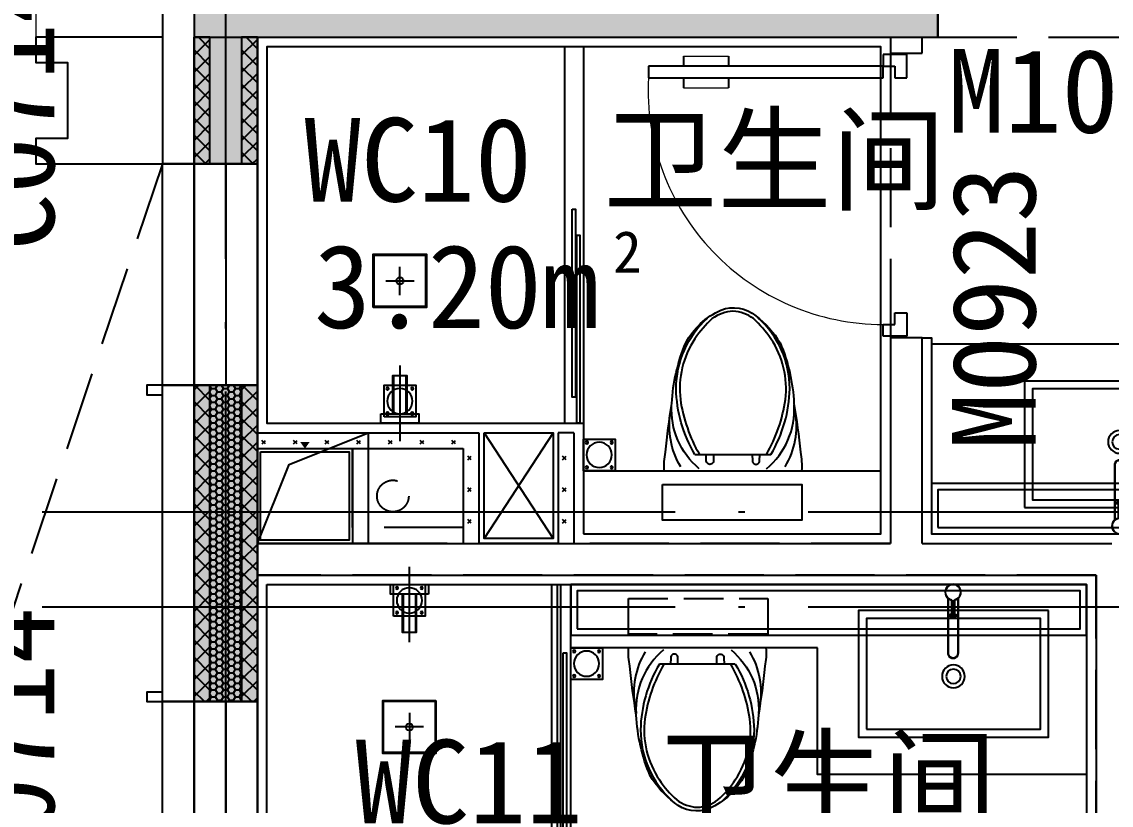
# Model space of a CAD drawing. Extents: x -46233 to 84150, y 109350 to 390860.
# Drawn here: x 7158 to 10601, y 261873 to 264349 of the extents above; entities that cross this region are included whole.
import ezdxf

# ---------------------------------------------------------------- set-up
doc = ezdxf.new("R2010")
doc.units = 0
doc.header["$LTSCALE"] = 1000
doc.header["$MEASUREMENT"] = 0
for name, pattern in [('125-WC-2x1.6+2.65x1.6$0$__DASH', [0.35, 0.25, -0.1]), ('125-墙体$0$125-墙体$0$DASH', [0.35, 0.25, -0.1]), ('3#-轴线$1$DOTE', [2.42, 2, -0.2, 0.02, -0.2]), ('DASH', [0.35, 0.25, -0.1])]:
    doc.linetypes.add(name, pattern=pattern)
doc.layers.get('Defpoints').update_dxf_attribs({"color": 4, "linetype": 'DASH'})
for name, color, linetype in [('125-MC编号-偶$0$A-ANNO-TEXT', 255, 'Continuous'), ('125-O-MC$0$A-WALL-INSL', 241, 'Continuous'), ('125-WC-2x1.6+2.65x1.6$0$A-FLOR-SPCL', 225, 'Continuous'), ('125-WC-2x1.6+2.65x1.6$0$FF-FIXT', 31, 'Continuous'), ('125-WC-2x1.6+2.65x1.6$0$FF-洁具及配件', 31, 'Continuous'), ('125-墙体$0$125-墙体$0$A-COLU-CONC-HATC', 204, 'Continuous'), ('125-墙体$0$125-墙体$0$A-DOOR', 51, 'Continuous'), ('125-墙体$0$125-墙体$0$A-FURN-MOVE', 47, '125-墙体$0$125-墙体$0$DASH'), ('125-墙体$0$125-墙体$0$A-WALL-BLOK', 131, 'Continuous'), ('125-墙体$0$125-墙体$0$A-WALL-CONC', 9, 'Continuous'), ('125-墙体$0$125-墙体$0$A-WALL-INSL', 241, 'Continuous'), ('125-墙体$0$A-COLU-CONC-HATC', 204, 'Continuous'), ('125-墙体$0$A-FLOR-UNDR', 177, 'Continuous'), ('125-墙体$0$A-FURN-FIXD', 45, 'Continuous'), ('125-墙体$0$A-WALL-STUD', 133, 'Continuous'), ('125-文字-标$0$A-ANNO-TEXT', 7, 'Continuous'), ('3#-轴线$1$A-ANNO-DOTE', 10, '3#-轴线$1$DOTE'), ('3#楼O层线脚$0$A-00-HX-113-wall-01Y$0$HRAL', 31, 'Continuous'), ('A-ANNO-HATC-PATT', 8, 'Continuous'), ('S-ANNO-TEXT', 7, 'Continuous'), ('S-PC-FQ', 4, 'Continuous'), ('S-PC-FQ-WYQ', 4, 'Continuous')]:
    doc.layers.add(name, color=color, linetype=linetype)
doc.layers.add('3#楼O层线脚$0$A-00-15-1#-PM-2F$0$00-装饰-看', color=46, linetype='Continuous', lineweight=5)
doc.styles.add('125-MC编号-偶$0$Standard', font='')
doc.styles.add('125-文字-标$0$Standard', font='')
doc.styles.get('125-MC编号-偶$0$Standard').set_extended_font_data('SimSun')
doc.styles.get('125-文字-标$0$Standard').set_extended_font_data('SimSun')
pattern_1 = [(45, (16.99, 14.34), (-50, 50), [16, -54.7107]), (135, (128.304, 14.34), (-50, -50), [16, -54.7107])]

# ---------------------------------------------------------------- blocks, each defined once
blk = doc.blocks.new('125-O-MC')
at = {"layer": '125-O-MC$0$A-WALL-INSL'}
for points in [[(700, 100), (700, 220), (-220, 220), (-220, -600), (-200, -600), (-200, -3700), (-100, -3700)], [(-100, -5400), (-200, -5400), (-200, -4400), (-100, -4400)]]:
    blk.add_lwpolyline(points, dxfattribs=at)
blk = doc.blocks.new('125-WC-2x1.6+2.65x1.6$0$A$C096A077C')
at = {"layer": '125-WC-2x1.6+2.65x1.6$0$A-FLOR-SPCL'}
blk.add_line((-182.2, 0), (56.6, 0), dxfattribs=at)
for points in [[(-366, -84), (-534, -84), (-534, 84), (-366, 84)], [(-368.8, -81.2), (-531.2, -81.2), (-531.2, 81.2), (-368.8, 81.2)], [(-30, -60), (-30, 60), (0, 60), (0, -60)], [(-30, -23), (-30, 23), (-150, 23), (-150, -23)], [(-150, 20), (-150, -20), (-30, -20), (-30, 20)]]:
    blk.add_lwpolyline(points, close=True, dxfattribs=at)
for points in [[(-450, -44.8), (-450, 44.8)], [(-405.2, 0), (-494.8, 0)]]:
    blk.add_lwpolyline(points, dxfattribs=at)
blk.add_circle((-450, 0), 11.2, dxfattribs=at)
blk = doc.blocks.new('125-WC-2x1.6+2.65x1.6$0$A$C569A68CE')
at = {"layer": '125-WC-2x1.6+2.65x1.6$0$A-FLOR-SPCL'}
for p, q in [((-17.2, -195.2), (-16.1, -195.2)), ((14, -195.2), (15.1, -195.2))]:
    blk.add_line(p, q, dxfattribs=at)
for points in [[(20.6, 14.3), (16.6, 19.5), (11.4, 23.5), (5.4, 25.9), (-1, 26.8), (-7.5, 25.9), (-13.5, 23.5), (-18.7, 19.5), (-22.7, 14.3), (-25.1, 8.3), (-26, 1.8), (-25.1, -4.6), (-22.7, -10.6), (-18.7, -15.8), (-13.5, -19.8), (-7.6, -22.2), (-6.7, -22.7), (-6, -23.2), (-5.4, -24), (-5, -24.8), (-5, -25.7), (-5, -76.2), (-4.9, -77.3), (-4.6, -78.2), (-3.9, -79), (-3, -79.7), (-2.1, -80), (-1, -80.2), (0, -80), (0.9, -79.7), (1.8, -79), (2.5, -78.2), (2.9, -77.3), (3, -76.2), (3, -25.7), (3, -24.8), (3.3, -24), (3.9, -23.2), (4.6, -22.7), (5.5, -22.2), (11.4, -19.8), (16.6, -15.8), (20.6, -10.6), (23.1, -4.6), (24, 1.8), (23.1, 8.3)], [(20.2, 14), (16.3, 19.1), (11.2, 23), (5.3, 25.4), (-1, 26.3), (-7.3, 25.4), (-13.2, 23), (-18.3, 19.1), (-22.2, 14), (-24.6, 8.1), (-25.5, 1.8), (-24.6, -4.5), (-22.2, -10.4), (-18.3, -15.5), (-13.2, -19.4), (-7.3, -21.8), (-6.4, -22.3), (-5.6, -22.9), (-4.9, -23.8), (-4.5, -24.7), (-4.5, -25.7), (-4.5, -76.2), (-4.4, -77.2), (-4.1, -78), (-3.5, -78.7), (-2.7, -79.3), (-1.9, -79.6), (-1, -79.7), (-0.1, -79.6), (0.7, -79.3), (1.5, -78.7), (2.1, -78), (2.4, -77.2), (2.5, -76.2), (2.5, -25.7), (2.5, -24.7), (2.9, -23.8), (3.6, -22.9), (4.4, -22.3), (5.3, -21.8), (11.2, -19.4), (16.3, -15.5), (20.2, -10.4), (22.6, -4.5), (23.5, 1.8), (22.6, 8.1)], [(16, -16.3), (15, -17.1), (15, -190.2), (14.4, -194.3), (12.8, -198.2), (10.3, -201.5), (7, -204), (3.1, -205.6), (-1, -206.2), (-5.2, -205.6), (-9, -204), (-12.3, -201.5), (-14.9, -198.2), (-16.5, -194.3), (-17, -190.2), (-17, -17.1), (-18, -16.3), (-18, -190.2), (-17.5, -194.6), (-15.8, -198.7), (-13.1, -202.2), (-9.5, -204.9), (-5.4, -206.6), (-1, -207.2), (3.4, -206.6), (7.5, -204.9), (11, -202.2), (13.7, -198.7), (15.4, -194.6), (16, -190.2)], [(15, -17.1), (11.4, -19.8), (5.5, -22.2), (4.6, -22.7), (3.9, -23.2), (3.3, -24), (3, -24.8), (3, -25.7), (3, -76.2), (2.8, -77.9), (1.8, -79), (0.5, -80), (-1.6, -80.2), (-3, -79.7), (-3.9, -79), (-4.9, -77.9), (-5, -76.2), (-5, -25.7), (-5, -24.8), (-5.4, -24), (-6, -23.2), (-6.7, -22.7), (-7.6, -22.2), (-13.5, -19.8), (-17, -17.1), (-17, -190.2), (-16.5, -194.3), (-14.9, -198.2), (-12.3, -201.5), (-9, -204), (-5.2, -205.6), (-1, -206.2), (3.1, -205.6), (7, -204), (10.3, -201.5), (12.8, -198.2), (14.4, -194.3), (15, -190.2)]]:
    blk.add_lwpolyline(points, close=True, dxfattribs=at)
blk.add_lwpolyline([(-13.5, -71.5), (-13.5, -71.3), (-13.5, -71.2), (-13.4, -71), (-13.4, -70.8), (-13.3, -70.6), (-13.2, -70.5), (-13.1, -70.3), (-12.9, -70.1), (-12.8, -70), (-12.6, -69.8), (-12.2, -69.5), (-11.7, -69.2), (-11.1, -68.9), (-10.5, -68.6), (-9.9, -68.3), (-9.2, -68.1), (-7.6, -67.7), (-5.8, -67.4), (-4, -67.2), (-2, -67), (-0.1, -67), (1.9, -67.2), (3.7, -67.4), (5.5, -67.7), (7.1, -68.1), (7.8, -68.3), (8.5, -68.6), (9.1, -68.9), (9.6, -69.2), (10.1, -69.5), (10.5, -69.8), (10.7, -70), (10.9, -70.1), (11, -70.3), (11.1, -70.5), (11.2, -70.6), (11.3, -70.8), (11.4, -71), (11.4, -71.2), (11.5, -71.3), (11.5, -71.5), (11.5, -71.7), (11.4, -71.9), (11.4, -72.1), (11.3, -72.2), (11.2, -72.4), (11.1, -72.6), (11, -72.7), (10.9, -72.9), (10.7, -73.1), (10.5, -73.2), (10.1, -73.6), (9.6, -73.9), (9.1, -74.2), (8.5, -74.4), (7.8, -74.7), (7.1, -74.9), (5.5, -75.4), (3.7, -75.7), (1.9, -75.9), (-0.1, -76), (-2, -76), (-4, -75.9), (-5.8, -75.7), (-7.6, -75.4), (-9.2, -74.9), (-9.9, -74.7), (-10.5, -74.4), (-11.1, -74.2), (-11.7, -73.9), (-12.2, -73.6), (-12.6, -73.2), (-12.8, -73.1), (-12.9, -72.9), (-13.1, -72.7), (-13.2, -72.6), (-13.3, -72.4), (-13.4, -72.2), (-13.4, -72.1), (-13.5, -71.9), (-13.5, -71.7), (-13.5, -71.5)], dxfattribs=at)
blk = doc.blocks.new('125-WC-2x1.6+2.65x1.6$0$A$C05716B03')
at = {"layer": '125-WC-2x1.6+2.65x1.6$0$A-FLOR-SPCL'}
for points in [[(-100, 400), (500, 400), (500, 0), (-100, 0)], [(475, 25), (-75, 25), (-75, 375), (475, 375)]]:
    blk.add_lwpolyline(points, close=True, dxfattribs=at)
for radius in [36, 23]:
    blk.add_circle((200, 192.2), radius, dxfattribs=at)
blk = doc.blocks.new('125-WC-2x1.6+2.65x1.6$0$A$C4A066A6E')
at = {"layer": '125-WC-2x1.6+2.65x1.6$0$FF-FIXT', "color": 8}
blk.add_blockref('125-WC-2x1.6+2.65x1.6$0$A$C569A68CE', (0, 456.5), dxfattribs=at)
at = {"layer": '125-WC-2x1.6+2.65x1.6$0$FF-洁具及配件', "color": 8, "ltscale": 0.01, "xscale": -1}
blk.add_blockref('125-WC-2x1.6+2.65x1.6$0$A$C05716B03', (200, 0), dxfattribs=at)
blk = doc.blocks.new('125-WC-2x1.6+2.65x1.6$0$A$C446C3F73')
at = {"layer": '125-WC-2x1.6+2.65x1.6$0$A-FLOR-SPCL'}
blk.add_lwpolyline([(-50, -50), (50, -50), (50, 50), (-50, 50)], close=True, dxfattribs=at)
for centre, radius in [((-39.1, 39.1), 4), ((0, 0), 40), ((39.1, 39.1), 4), ((-39.1, -39.1), 4), ((39.1, -39.1), 4)]:
    blk.add_circle(centre, radius, dxfattribs=at)
blk = doc.blocks.new('125-WC-2x1.6+2.65x1.6$0$dfghrtjrtuj6')
at = {"layer": '125-WC-2x1.6+2.65x1.6$0$A-FLOR-SPCL'}
for points in [[(-217, 0, 0.071142), (-213, -58.1, 0.019152), (-192.8, -212.4, 0.090609), (-149, -404.1, 0.163158), (-38.2, -508, 0.273043), (72.6, -489.5, 0.094885), (149, -404.1, 0.090609), (192.8, -212.4, 0.019152), (213, -58.1, 0.071142), (217, 0)], [(-165, -12.4, 0.180688), (-197.1, -185.5, -4.705295)], [(-106.5, -6.4, 0.237416), (-193.6, -207.9, -3.87225)], [(-61.3, -50.9), (-61.5, -31.5, 1.018669), (-84.1, -31.5), (-85.1, -51.1)], [(61.3, -50.9), (61.5, -31.5, -1.018669), (84.1, -31.5), (85.1, -51.1)], [(106.5, -6.4, -0.237416), (193.6, -207.9, 3.87225)], [(165, -12.4, -0.180688), (197.1, -185.5, 4.705295)], [(-119.9, -51.4, 0.129606), (-179.5, -259.3, 0.211204), (-80.1, -482.5, 2.252949)], [(105.7, -51.3, -0.095348), (165.9, -224.7, -0.180567), (119.8, -417.3, -0.059956), (65.2, -480.7, -0.149733), (0, -503.9, -0.149733), (-65.2, -480.7, -0.059956), (-119.9, -417.3, -0.180567), (-165.9, -224.7, -0.095348), (-105.7, -51.3, 0.095348)], [(119.9, -51.4, -0.129606), (179.5, -259.3, -0.211204), (80.1, -482.5, -2.252949)]]:
    blk.add_lwpolyline(points, format="xyb", dxfattribs=at)
blk.add_lwpolyline([(-119.9, -51.4), (119.9, -51.4)], dxfattribs=at)
blk = doc.blocks.new('125-WC-2x1.6+2.65x1.6')
at = {"layer": '125-WC-2x1.6+2.65x1.6$0$A-FLOR-SPCL'}
for p, q in [((3320, -970), (2130, -970)), ((1030, -1370), (1970, -1370)), ((990, -1930), (990, -1730)), ((1770, -1930), (990, -1930))]:
    blk.add_line(p, q, dxfattribs=at)
for points in [[(1030, -1570), (1970, -1570), (1970, -30), (30, -30), (30, -1220), (1030, -1220)], [(994.7, -542.8), (1004.7, -542.8), (1004.7, -1137.8), (994.7, -1137.8)], [(1009, -625), (1019, -625), (1019, -1220), (1009, -1220)], [(716, -1250), (934, -1250), (934, -1584), (716, -1584)], [(2130, -1570), (3320, -1570), (3320, -1410), (2130, -1410)], [(1279.8, -1413.6), (1720.2, -1413.6), (1720.2, -1525.9), (1279.8, -1525.9)], [(2150, -1550), (3300, -1550), (3300, -1430), (2150, -1430)], [(30, -1730), (2620, -1730), (2620, -3270), (30, -3270)], [(947.9, -1730), (957.9, -1730), (957.9, -2500), (947.9, -2500)], [(990, -1890), (2620, -1890), (2620, -1730), (990, -1730)], [(1010, -1870), (2600, -1870), (2600, -1750), (1010, -1750)], [(966.4, -1945.7), (976.4, -1945.7), (976.4, -2715.7), (966.4, -2715.7)]]:
    blk.add_lwpolyline(points, close=True, dxfattribs=at)
for points in [[(970, -30), (970, -1220)], [(1030, -30), (1030, -1220)], [(2100, -950), (2130, -950), (2130, -1570), (3320, -1570), (3320, -970), (3450, -970), (3450, -1000.4)], [(934, -1250), (716, -1584)], [(716, -1250), (934, -1584)], [(930.5, -3270), (930.5, -1730)], [(990, -3270), (990, -1730)], [(1770, -1730), (2620, -1730), (2620, -2330), (1770, -2330), (1770, -1930)]]:
    blk.add_lwpolyline(points, dxfattribs=at)
at = {"layer": '125-WC-2x1.6+2.65x1.6$0$A-FLOR-SPCL', "linetype": '125-WC-2x1.6+2.65x1.6$0$__DASH', "ltscale": 0.5}
blk.add_lwpolyline([(1612.7, -1886.4), (1172.3, -1886.4), (1172.3, -1774.1), (1612.7, -1774.1)], close=True, dxfattribs=at)
at = {"layer": 'Defpoints'}
for points in [[(0, 0), (2000, 0), (2000, -1600), (0, -1600)], [(0, -1700), (2650, -1700), (2650, -3300), (0, -3300)]]:
    blk.add_lwpolyline(points, close=True, dxfattribs=at)
at = {"layer": '125-WC-2x1.6+2.65x1.6$0$A-FLOR-SPCL'}
for name, p, rotation in [('125-WC-2x1.6+2.65x1.6$0$A$C096A077C', (450, -1220), 270), ('125-WC-2x1.6+2.65x1.6$0$A$C4A066A6E', (2724, -1086.7), 180), ('125-WC-2x1.6+2.65x1.6$0$A$C096A077C', (480, -1730), 90)]:
    blk.add_blockref(name, p, dxfattribs=dict(at, rotation=rotation))
at = {"layer": '125-WC-2x1.6+2.65x1.6$0$A-FLOR-SPCL', "xscale": -1}
for name, p, rotation in [('125-WC-2x1.6+2.65x1.6$0$dfghrtjrtuj6', (1502.5, -1370), 180), ('125-WC-2x1.6+2.65x1.6$0$A$C446C3F73', (450, -1150), 270), ('125-WC-2x1.6+2.65x1.6$0$A$C446C3F73', (1080, -1320), 270), ('125-WC-2x1.6+2.65x1.6$0$A$C446C3F73', (480, -1780), 270), ('125-WC-2x1.6+2.65x1.6$0$A$C446C3F73', (1040, -1980), 270)]:
    blk.add_blockref(name, p, dxfattribs=dict(at, rotation=rotation))
at = {"layer": '125-WC-2x1.6+2.65x1.6$0$A-FLOR-SPCL'}
blk.add_blockref('125-WC-2x1.6+2.65x1.6$0$A$C4A066A6E', (2199.2, -2212.4), dxfattribs=at)
at = {"layer": '125-WC-2x1.6+2.65x1.6$0$FF-洁具及配件', "xscale": -1}
blk.add_blockref('125-WC-2x1.6+2.65x1.6$0$dfghrtjrtuj6', (1390, -1930), dxfattribs=at)
blk = doc.blocks.new('125-墙体$0$125-墙体$0$$TCHSYS$WIN2D')
for p, q in [((-0.5, 0.5), (0.5, 0.5)), ((-0.5, 0.5), (-0.5, -0.5)), ((0.5, 0.5), (0.5, -0.5)), ((0.5, 0.1667), (-0.5, 0.1667)), ((0.5, -0.1667), (-0.5, -0.1667)), ((-0.5, -0.5), (0.5, -0.5))]:
    blk.add_line(p, q)
blk = doc.blocks.new('125-墙体$0$125-墙体$0$$DorLib2D$00000009')
for p, q in [((0.4129, 0.9053), (0.4129, 0.0807)), ((0.4541, 0.9053), (0.4129, 0.9053)), ((0.4541, 0.0807), (0.4541, 0.9053)), ((0.4129, 0.7822), (0.378, 0.7822)), ((0.489, 0.7822), (0.4541, 0.7822)), ((0.4129, 0.6235), (0.378, 0.6235)), ((0.489, 0.6235), (0.4541, 0.6235)), ((-0.4941, 0.0807), (-0.4529, 0.0807)), ((-0.4941, -0.0018), (-0.4941, 0.0807)), ((-0.4529, 0.0807), (-0.4529, 0.0395)), ((0.4129, 0.0807), (0.4541, 0.0807)), ((0.4953, 0.0807), (0.4541, 0.0807)), ((0.4541, 0.0807), (0.4541, 0.0395)), ((0.4953, -0.0018), (0.4953, 0.0807)), ((-0.4529, 0.0395), (-0.4117, 0.0395)), ((-0.4117, 0.0395), (-0.4117, -0.0018)), ((0.4541, 0.0395), (0.4129, 0.0395)), ((0.4129, 0.0395), (0.4129, -0.0018)), ((-0.4941, -0.0018), (-0.4941, -0.0018)), ((-0.4117, -0.0018), (-0.4941, -0.0018)), ((0.4129, -0.0018), (0.4953, -0.0018)), ((0.4953, -0.0018), (0.4953, -0.0018))]:
    blk.add_line(p, q)
at = {"lineweight": 13}
for p, q in [((0.378, 0.7822), (0.378, 0.6235)), ((0.489, 0.7822), (0.489, 0.6235))]:
    blk.add_line(p, q, dxfattribs=at)
blk.add_arc((0.3716, 0.0817), 0.8246, 87.134, 180.0717, dxfattribs=at)
blk = doc.blocks.new('125-墙体')
at = {"layer": '125-墙体$0$125-墙体$0$A-COLU-CONC-HATC'}
for points in [[(33.3, -3200), (100, -3300), (2150, -3300), (2150, -3100), (100, -3100)], [(2150, -3300), (2250, -3300), (2250, -3100), (2150, -3100)], [(33.3, -3200), (-100, -3200), (-100, -3700), (100, -3700), (100, -3300)], [(100, -4400), (-100, -4400), (-100, -5400), (100, -5400)]]:
    blk.add_hatch(color=256, dxfattribs=at).paths.add_polyline_path(points)
at = {"layer": '125-墙体$0$A-COLU-CONC-HATC'}
h = blk.add_hatch(dxfattribs=at)
h.set_pattern_fill('石膏板', color=256, scale=20, style=0)
h.set_pattern_definition(pattern_1)
h.paths.add_polyline_path([(100, -4600), (750, -4600), (800, -4550), (100, -4550)])
h = blk.add_hatch(dxfattribs=at)
h.set_pattern_fill('石膏板', color=256, scale=20, style=0)
h.set_pattern_definition(pattern_1)
h.paths.add_polyline_path([(800, -4550), (750, -4600), (750, -4900), (800, -4900)])
h = blk.add_hatch(dxfattribs=at)
h.set_pattern_fill('石膏板', color=256, scale=20, style=0)
h.set_pattern_definition(pattern_1)
h.paths.add_polyline_path([(1050, -4550), (1050, -4900), (1100, -4900), (1100, -4550)])
at = {"layer": '125-墙体$0$125-墙体$0$A-FURN-MOVE'}
blk.add_circle((527.9, -4750), 50, dxfattribs=at)
at = {"layer": '125-墙体$0$125-墙体$0$A-WALL-BLOK'}
for p, q in [((2100, -3300), (2100, -3350)), ((2200, -3350), (2200, -3300)), ((2100, -3350), (2200, -3350)), ((2200, -4250), (2100, -4250)), ((2100, -4250), (2100, -4900)), ((2200, -4900), (2200, -4250)), ((100, -4900), (740, -4900)), ((100, -4900), (100, -5000)), ((740, -4900), (1050, -4900)), ((1050, -4900), (2100, -4900)), ((2200, -4900), (2800, -4900)), ((100, -5000), (740, -5000)), ((740, -5000), (1050, -5000)), ((1050, -5000), (2150, -5000)), ((2150, -5000), (2750, -5000)), ((2750, -5000), (2750, -6600))]:
    blk.add_line(p, q, dxfattribs=at)
at = {"layer": '125-墙体$0$125-墙体$0$A-WALL-CONC'}
for p, q in [((2250, -3300), (2250, -3100)), ((-100, -3200), (-100, -3700)), ((100, -3300), (100, -3700)), ((100, -3300), (2150, -3300)), ((2150, -3300), (2250, -3300)), ((-100, -3700), (100, -3700)), ((-100, -4400), (100, -4400)), ((-100, -4400), (-100, -5400)), ((100, -4400), (100, -5400)), ((-100, -5400), (100, -5400))]:
    blk.add_line(p, q, dxfattribs=at)
at = {"layer": '125-墙体$0$125-墙体$0$A-WALL-INSL'}
for p, q in [((-200, -3700), (-100, -3700)), ((-200, -4400), (-100, -4400)), ((-200, -5400), (-100, -5400))]:
    blk.add_line(p, q, dxfattribs=at)
at = {"layer": '125-墙体$0$A-FLOR-UNDR'}
blk.add_lwpolyline([(100, -4550), (450, -4550), (450, -4900), (100, -4900)], close=True, dxfattribs=at)
blk.add_lwpolyline([(100, -4900), (200, -4650), (450, -4550)], dxfattribs=at)
at = {"layer": '125-墙体$0$A-FURN-FIXD'}
blk.add_lwpolyline([(250, -4600, 0, 30, 0), (250, -4579.2, 30, 30, 0)], format="xyseb", dxfattribs=at)
for points in [[(100, -4600), (400, -4600), (400, -4900), (100, -4900)], [(110, -4610), (390, -4610), (390, -4890), (110, -4890)]]:
    blk.add_lwpolyline(points, close=True, dxfattribs=at)
at = {"layer": '125-墙体$0$A-WALL-STUD'}
for p, q in [((100, -4550), (800, -4550)), ((100, -4550), (100, -4600)), ((800, -4550), (800, -4900)), ((1050, -4550), (1050, -4900)), ((1100, -4550), (1050, -4550)), ((1100, -4550), (1100, -4900)), ((100, -4600), (750, -4600)), ((750, -4600), (750, -4900))]:
    blk.add_line(p, q, dxfattribs=at)
at = {"layer": 'Defpoints'}
for points in [[(2250, -3300), (6950, -3300), (6950, -3100), (2250, -3100)], [(400, -4600), (750, -4600), (750, -4850), (400, -4850)]]:
    blk.add_lwpolyline(points, close=True, dxfattribs=at)
blk.add_blockref('125-WC-2x1.6+2.65x1.6', (100, -3300))
at = {"layer": '125-墙体$0$125-墙体$0$A-DOOR', "rotation": 270}
for name, p, xscale, yscale, zscale in [('125-墙体$0$125-墙体$0$$DorLib2D$00000009', (2150, -3800), -900, -900, 100), ('125-墙体$0$125-墙体$0$$TCHSYS$WIN2D', (-50, -4050), -700, 300, 300), ('125-墙体$0$125-墙体$0$$TCHSYS$WIN2D', (-50, -5750), -700, 300, 300)]:
    blk.add_blockref(name, p, dxfattribs=dict(at, xscale=xscale, yscale=yscale, zscale=zscale))
blk = doc.blocks.new('125-文字-标')
at = {"layer": 'Defpoints'}
for points in [[(-8350, 2200), (-10350, 2200), (-10350, 3800), (-8350, 3800)], [(-10350, 500), (-7700, 500), (-7700, 2100), (-10350, 2100)]]:
    blk.add_lwpolyline(points, close=True, dxfattribs=at)
at = {"layer": '125-文字-标$0$A-ANNO-TEXT', "style": '125-文字-标$0$Standard'}
for s, p in [('卫生间', (-9257.1, 3280.7)), ('WC10', (-10202.3, 3280.7)), ('WC11', (-10040.8, 1315)), ('卫生间', (-9095.6, 1315))]:
    blk.add_text(s, height=264.35, dxfattribs=at).set_placement(p)
at = {"layer": 'Defpoints', "color": 1, "style": '125-文字-标$0$Standard'}
for s, height, p in [('2', 132.2, (-9226, 3055.7)), ('3.20m', 264.35, (-10171.2, 2880.7))]:
    blk.add_text(s, height=height, dxfattribs=at).set_placement(p)
blk = doc.blocks.new('3#-标准层')
for name, p in [('125-墙体', (0, 0)), ('125-文字-标', (10450, -7100))]:
    blk.add_blockref(name, p)
blk = doc.blocks.new('3#-轴线')
at = {"layer": '3#-轴线$1$A-ANNO-DOTE'}
for points in [[(0, -16100), (0, 5500)], [(-3000, -4800), (45757.3, -4800)], [(-3000, -5100), (45757.3, -5100)]]:
    blk.add_lwpolyline(points, dxfattribs=at)
blk = doc.blocks.new('125-MC编号-偶')
at = {"layer": '125-MC编号-偶$0$A-ANNO-TEXT', "color": 2, "style": '125-MC编号-偶$0$Standard'}
for s, p in [('C0714', (-10992.2, 3124.9, 0)), ('M0923', (-7891.3, 2496.5)), ('C0714', (-10992.2, 1100.1, 0))]:
    blk.add_text(s, height=264.35, rotation=90, dxfattribs=at).set_placement(p)
blk.add_text('M1023', height=264.35, dxfattribs=at).set_placement((-8168.4, 3498.5))
blk = doc.blocks.new('A$C53EF3948')
at = {"layer": 'S-PC-FQ'}
h = blk.add_hatch(dxfattribs=at)
h.set_pattern_fill('HONEY', color=8, scale=100)
h.set_pattern_definition([(0, (-2760942.067, 244158.839), (18.75, 10.8253175), [12.5, -25]), (120, (-2760942.067, 244158.839), (-18.74999996, 10.82531757), [12.5, -25]), (60, (-2760942.067, 244158.839), (4e-08, 21.65063507), [-25, 12.5])])
h.paths.add_polyline_path([(50, -4500.1), (150, -4500.1), (149.8, -5500.1), (49.8, -5500.1)])
at = {"layer": 'S-PC-FQ-WYQ'}
h = blk.add_hatch(dxfattribs=at)
h.set_pattern_fill('ANSI37', color=8, scale=12, angle=90)
h.set_pattern_definition([(135, (-861802.4, 509601.273), (-26.9407684, -26.9407684), []), (225, (-861802.4, 509601.273), (26.9407684, -26.9407684), [])])
h.paths.add_polyline_path([(-0.2, -3800.1), (49.8, -3800.1), (50, -3400.1), (0, -3400.1)])
h = blk.add_hatch(dxfattribs=at)
h.set_pattern_fill('ANSI37', color=8, scale=12, angle=90)
h.set_pattern_definition([(135, (-861652.4, 509601.273), (-26.9407684, -26.9407684), []), (225, (-861652.4, 509601.273), (26.9407684, -26.9407684), [])])
h.paths.add_polyline_path([(149.8, -3800.1), (199.8, -3800.1), (200, -3400.1), (150, -3400.1)])
h = blk.add_hatch(dxfattribs=at)
h.set_pattern_fill('ANSI37', color=8, scale=12, angle=90)
h.set_pattern_definition([(135, (-861802.402, 508651.275), (-26.9407684, -26.9407684), []), (225, (-861802.402, 508651.275), (26.9407684, -26.9407684), [])])
h.paths.add_polyline_path([(0, -5500.1), (50, -5500.1), (50, -4500.1), (0, -4500.1)])
h = blk.add_hatch(dxfattribs=at)
h.set_pattern_fill('ANSI37', color=8, scale=12, angle=90)
h.set_pattern_definition([(135, (-861652.402, 508651.275), (-26.9407684, -26.9407684), []), (225, (-861652.402, 508651.275), (26.9407684, -26.9407684), [])])
h.paths.add_polyline_path([(150, -5500.1), (200, -5500.1), (200, -4500.1), (150, -4500.1)])
at = {"layer": 'S-PC-FQ', "color": 8}
blk.add_lwpolyline([(50, -4500.1), (150, -4500.1), (149.9, -5500.1), (49.9, -5500.1)], close=True, dxfattribs=at)
at = {"layer": 'S-PC-FQ-WYQ', "color": 8}
for points in [[(-0.2, -3800.1), (49.8, -3800.1), (50, -3400.1), (0, -3400.1)], [(0, -3400.1), (200, -3400.1), (199.8, -3800.1), (-0.2, -3800.1)], [(149.8, -3800.1), (199.8, -3800.1), (200, -3400.1), (150, -3400.1)], [(-0.2, -3800.1), (200, -3800.1), (200, -4500.1), (-0.2, -4500.1)], [(0, -5500.1), (50, -5500.1), (50, -4500.1), (0, -4500.1)], [(0, -4500.1), (200, -4500.1), (200, -5500.1), (0, -5500.1)], [(150, -5500.1), (200, -5500.1), (200, -4500.1), (150, -4500.1)], [(-0.2, -5500.1), (200, -5500.1), (200.1, -6200.1), (-0.1, -6200.1)]]:
    blk.add_lwpolyline(points, close=True, dxfattribs=at)
blk = doc.blocks.new('3#楼O层线脚')
at = {"layer": '3#楼O层线脚$0$A-00-15-1#-PM-2F$0$00-装饰-看', "linetype": 'ByBlock'}
blk.add_lwpolyline([(-4750.1, 7599.9), (-4750.1, 8299.9, 0.414214), (-5350.1, 8899.9), (-10450, 8899.9, 0.414216), (-11050, 8299.9), (-11050, 3800)], format="xyb", dxfattribs=at)
at = {"layer": '3#楼O层线脚$0$A-00-HX-113-wall-01Y$0$HRAL'}
for points in [[(-10650, 3800), (-11050, 3800), (-11050, 3720), (-10950, 3720), (-10950, 3480), (-11050, 3480), (-11050, 3400), (-10650, 3400)], [(-10650, 2700), (-10700, 2700), (-10700, 2670), (-10650, 2670)], [(-10650, 1730), (-10700, 1730), (-10700, 1700), (-10650, 1700)]]:
    blk.add_lwpolyline(points, dxfattribs=at)

msp = doc.modelspace()

# ---------------------------------------------------------------- linework, layer by layer
at = {"layer": 'A-ANNO-HATC-PATT', "linetype": 'DASH'}
msp.add_lwpolyline([(7602.7, 263900), (4132.4, 253583.1)], dxfattribs=at)

# ---------------------------------------------------------------- block references
for name, p in [('3#-轴线', (7802.7, 267600)), ('3#楼O层线脚', (18252.7, 260500)), ('3#-标准层', (7802.7, 267600)), ('125-O-MC', (7802.7, 267600)), ('125-MC编号-偶', (18252.7, 260500))]:
    msp.add_blockref(name, p)
at = {"layer": 'S-ANNO-TEXT'}
msp.add_blockref('A$C53EF3948', (7702.7, 267700.1), dxfattribs=at)

doc.saveas('drawing.dxf')
